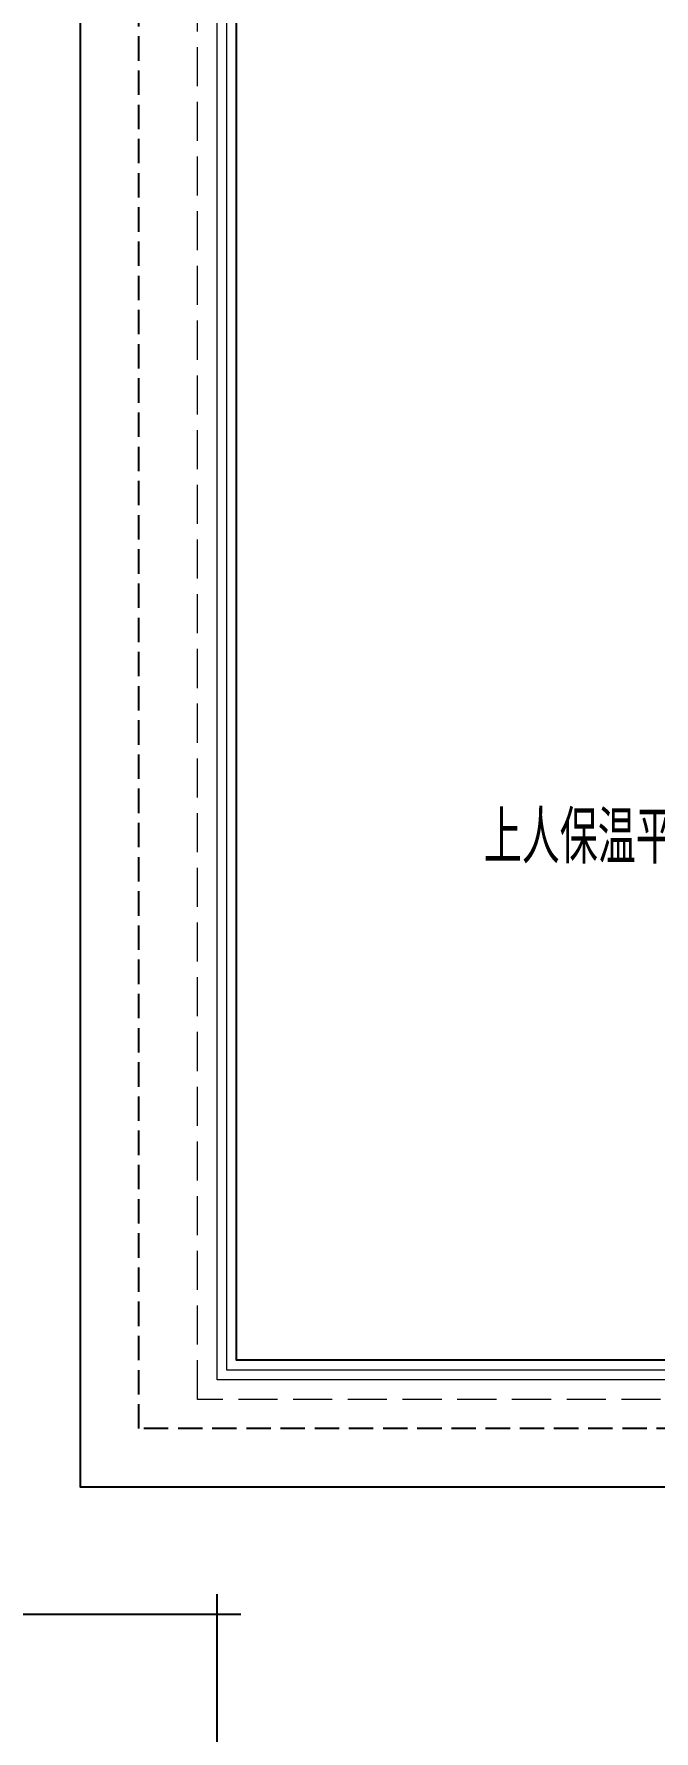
# Model space of a CAD drawing. Extents: x 3753737 to 4713801, y -857380 to 24339.
# Drawn here: x 4468311 to 4471486, y -797557 to -788873 of the extents above; entities that cross this region are included whole.
import ezdxf

# ---------------------------------------------------------------- set-up
doc = ezdxf.new("R2010")
doc.units = 0
doc.header["$LTSCALE"] = 1000
doc.header["$MEASUREMENT"] = 0
doc.linetypes.add('#P_--_20B1_001_t3$0$DASH', pattern=[0.35, 0.25, -0.1])
doc.linetypes.add('DASH', pattern=[0.35, 0.25, -0.1])
for name, color, linetype in [('!!电气', 1, 'CONTINUOUS'), ('ROOF', 183, 'CONTINUOUS'), ('看线', 185, 'CONTINUOUS')]:
    doc.layers.add(name, color=color, linetype=linetype)
for name, color, linetype, lineweight in [('PUB_TEXT', 7, 'CONTINUOUS', 20), ('平面-栏杆', 56, 'CONTINUOUS', 15), ('平面-看线', 252, 'CONTINUOUS', 15)]:
    doc.layers.add(name, color=color, linetype=linetype, lineweight=lineweight)
doc.styles.get("Standard").update_dxf_attribs({"font": 'gbenor.shx', "bigfont": 'gbcbig.shx'})

# ---------------------------------------------------------------- blocks, each defined once
blk = doc.blocks.new('A$C100F5A36')
at = {"layer": '!!电气', "color": 1}
for p, q in [((11802.46589115635, -20882.39991656656), (11802.46589115635, -18779.43981356255)), ((9802.465891156346, -18882.39991656679), (11923.79521305254, -18882.39991656679))]:
    blk.add_line(p, q, dxfattribs=at)
at = {"layer": 'ROOF', "color": 252, "ltscale": 0.8}
for points in [[(14202.46591712767, -18232.39991673001), (11102.4658911177, -18232.39992696489), (11102.46589094028, -9232.405966357444), (13052.46589276381, -9232.381801333162), (13052.46589282807, -8232.399925305857), (19902.46634929767, -8232.399925158592)], [(14352.46589022502, -17582.39991624258), (11902.46589110466, -17582.39992471668), (11902.46589095332, -9882.39724015724), (13702.4658927219, -9882.373075132957), (13702.46589278616, -8882.399925291887), (19902.46634931164, -8882.399925158592)]]:
    blk.add_lwpolyline(points, dxfattribs=at)
at = {"layer": '平面-栏杆', "color": 252}
for points in [[(14352.46589057054, -17682.39991624258), (11802.46589110699, -17682.39992506255), (11802.46589095145, -9782.398582649534), (13602.46589272795, -9782.374417625251), (13602.46589279268, -8782.3999252941), (19902.46634930931, -8782.399925158592)], [(14352.46589039778, -17632.39991624258), (11852.46589110605, -17632.39992488967), (11852.46589095239, -9832.397911403328), (13652.46589272469, -9832.373746379046), (13652.46589278942, -8832.399925292935), (19902.46634931071, -8832.399925158592)]]:
    blk.add_lwpolyline(points, dxfattribs=at)
at = {"layer": '平面-看线', "color": 252, "linetype": 'DASH', "ltscale": 0.8}
blk.add_lwpolyline([(14352.46589091653, -17782.39991624258), (11702.46589110885, -17782.39992540842), (11702.46589094913, -9682.399925141828), (13502.46589273447, -9682.375760117546), (13502.4658927992, -8682.399925296195), (19902.46634930745, -8682.399925158592)], dxfattribs=at)
at = {"layer": '看线', "color": 252, "linetype": '#P_--_20B1_001_t3$0$DASH', "ltscale": 0.5}
blk.add_lwpolyline([(14352.46592722787, -18782.39991455898), (14352.46592443483, -17932.39991623396), (11402.46589111164, -17932.39992592717), (11402.46589094633, -9532.401938880328), (13352.46589274425, -9532.377773856046), (13352.46589280851, -8532.399925299454), (19902.46634930419, -8532.399925158592)], dxfattribs=at)
at = {"layer": 'PUB_TEXT', "color": 252}
blk.add_text('上人保温平屋面', height=270.0709219858156, dxfattribs=at).set_placement((13168.38186953915, -15041.26301100361))

msp = doc.modelspace()

# ---------------------------------------------------------------- block references
at = {"layer": '!!电气'}
msp.add_blockref('A$C100F5A36', (4457446.165886383, -778077.1780669868), dxfattribs=at)

doc.saveas('drawing.dxf')
